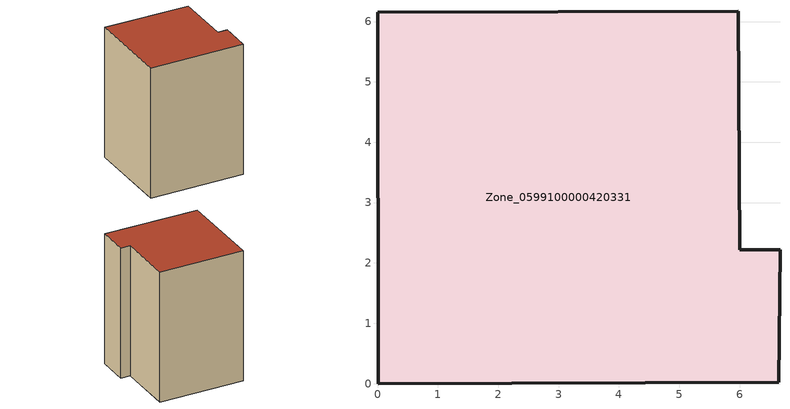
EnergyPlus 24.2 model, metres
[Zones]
Zone_0599100000420331
 floor ground (C_G): 0.01,0 0,6.16 5.98,6.17 6,2.22 6.67,2.22 6.65,0.02 z0
 wall outside (C_F): 6.67,2.22 6,2.22 5.98,6.17 0,6.16 0.01,0 6.65,0.02 6.67,2.22 z0:9.31
 roof outside (C_R): 0.01,0 6.65,0.02 6.67,2.22 6,2.22 5.98,6.17 0,6.16 z9.31
[BUILDING]
Pand.0599100000420331: North Axis=0; Terrain=City; Loads Convergence Tolerance Value=0.04; Temperature Convergence Tolerance Value=0.4; Solar Distribution=FullExterior; Maximum Number of Warmup Days=25; Minimum Number of Warmup Days=1
[Site:Location]
Rotterdam.The.Hague.AP_ZH_NLD Design_Conditions: Latitude=51.96; Longitude=4.45; Time Zone=1; Elevation=-4.5
[SITE:GROUNDTEMPERATURE:BUILDINGSURFACE]
18, 18, 18, 18, 18, 18, 18, 18, 18, 18, 18, 18
[MATERIAL] Thermal Absorptance=0.9; Solar Absorptance=0.7; Visible Absorptance=0.7
Name | Roughness | Thickness | Conductivity | Density | Specific Heat
G.TC.2006-2014 | MediumSmooth | 0.15 | 0.06 | 540 | 1210
F.TC.2006-2014 | Rough | 0.3 | 0.12 | 1920 | 840
R.TC.2006-2014 | MediumRough | 0.2 | 0.08 | 1500 | 1000
[CONSTRUCTION]
C_G: G.TC.2006-2014
C_F: F.TC.2006-2014
C_R: R.TC.2006-2014
[ZONE]
Zone_0599100000420331: Type=1; Multiplier=1; Ceiling Height=Autocalculate; Volume=Autocalculate; Floor Area=autocalculate; Part of Total Floor Area=Yes
[ZONEINFILTRATION:DESIGNFLOWRATE]
Infil_Zone_0599100000420331: Zone or ZoneList or Space or SpaceList=Zone_0599100000420331; Schedule=AlwaysOn; Design Flow Rate Calculation Method=Flow/Area; Flow Rate per Floor Area=0.0015; Constant Term Coefficient=1; Temperature Term Coefficient=0; Velocity Term Coefficient=0; Velocity Squared Term Coefficient=0
[HVACTEMPLATE:ZONE:IDEALLOADSAIRSYSTEM]
Zone_0599100000420331: Maximum Heating Supply Air Temperature=50; Minimum Cooling Supply Air Temperature=13; Maximum Heating Supply Air Humidity Ratio=0.0156; Minimum Cooling Supply Air Humidity Ratio=0.0077; Heating Limit=NoLimit; Cooling Limit=NoLimit; Dehumidification Control Type=ConstantSensibleHeatRatio; Cooling Sensible Heat Ratio=0.7; Dehumidification Setpoint=60; Humidification Control Type=None; Humidification Setpoint=30; Outdoor Air Method=None; Outdoor Air Flow Rate per Person=0.00944; Outdoor Air Flow Rate per Zone Floor Area=0; Outdoor Air Flow Rate per Zone=0; Demand Controlled Ventilation Type=None; Outdoor Air Economizer Type=NoEconomizer; Heat Recovery Type=None; Sensible Heat Recovery Effectiveness=0.7; Latent Heat Recovery Effectiveness=0.65
[ZONECONTROL:THERMOSTAT]
ThermostatControl_Zone_0599100000420331: Zone or ZoneList=Zone_0599100000420331; Control Type Schedule=DualSetpointControlType; Control 1=Thermostat_Zone_0599100000420331; Temperature Difference Between Cutout And Setpoint=0
[THERMOSTATSETPOINT:DUALSETPOINT]
Thermostat_Zone_0599100000420331: Heating Setpoint Temperature Schedule=HeatingSetpoint_Zone_0599100000420331; Cooling Setpoint Temperature Schedule=CoolingSetpoint_Zone_0599100000420331
[SCHEDULE:COMPACT]
HeatingSetpoint_Zone_0599100000420331: Through: 12/31, For: AllDays, Until: 24:00, 21
CoolingSetpoint_Zone_0599100000420331: Through: 12/31, For: AllDays, Until: 24:00, 24
DualSetpointControlType: Through: 12/31, For: AllDays, Until: 24:00, 4
AlwaysOn: Through: 12/31, For: AllDays, Until: 24:00, 1
